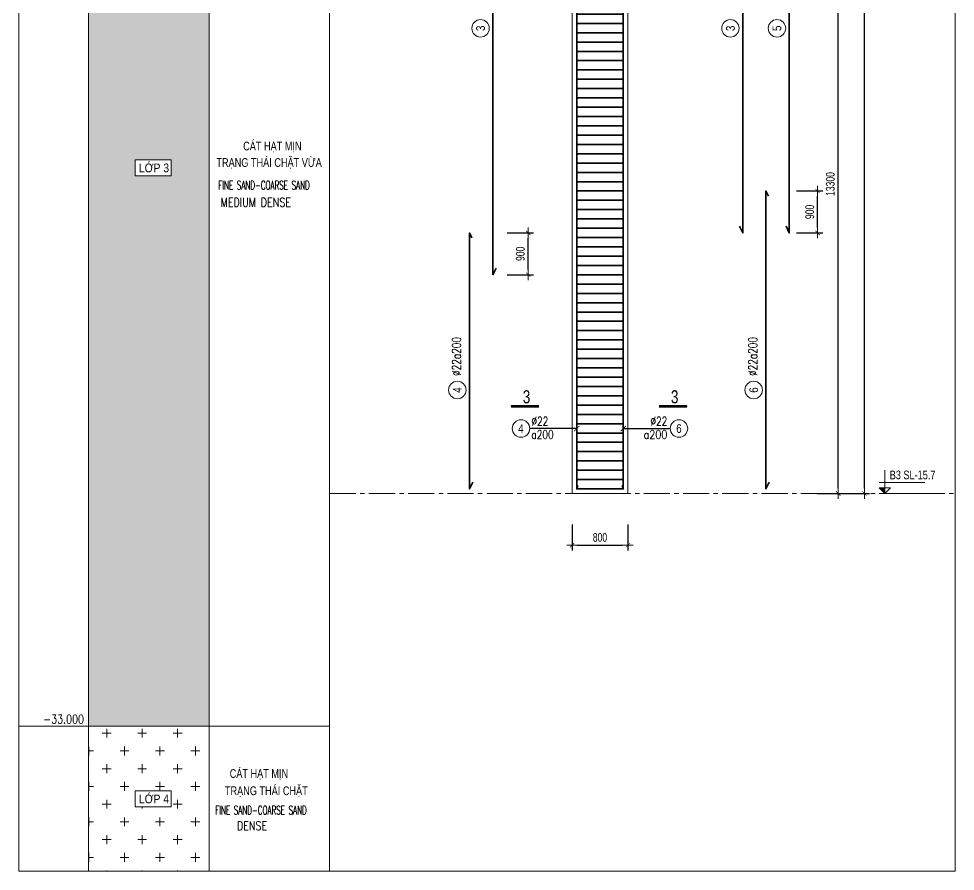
# Model space of a CAD drawing. Header units: millimetres. Extents: x -642477 to 1168880, y -27982 to 330379.
# Drawn here: x 43135 to 63256, y 63733 to 82049 of the extents above; entities that cross this region are included whole.
import ezdxf
from ezdxf.enums import TextEntityAlignment as Align

# ---------------------------------------------------------------- set-up
doc = ezdxf.new("R2010")
doc.units = ezdxf.units.MM
doc.linetypes.add('CENTER2', pattern=[1.125, 0.75, -0.125, 0.125, -0.125])
doc.layers.get('0').update_dxf_attribs({"lineweight": 20})
doc.layers.get('Defpoints').update_dxf_attribs({"color": 151, "lineweight": 9})
for name, color, linetype, lineweight in [('NDC_S_ANNO', 7, 'Continuous', 20), ('NDC_S_AXIS', 5, 'CENTER2', 13), ('NDC_S_CONTINUOUS', 3, 'Continuous', 20), ('NDC_S_DIM', 1, 'Continuous', 15), ('NDC_S_ENG TEXT', 2, 'Continuous', 20), ('NDC_S_ENG TITLE', 3, 'Continuous', 20), ('NDC_S_FOUNDATION NAME', 7, 'Continuous', 20), ('NDC_S_HATCH MATERIAL', 8, 'Continuous', 13), ('NDC_S_REBAR', 4, 'Continuous', 35), ('NDC_S_SYMBOL', 1, 'Continuous', 15), ('NDC_S_TEXT SYMBOL', 7, 'Continuous', 20), ('NDC_S_VN TEXT', 7, 'Continuous', 20), ('NDC_S_VN TITLE', 6, 'Continuous', 35), ('rev_20200806', 1, 'Continuous', 20)]:
    doc.layers.add(name, color=color, linetype=linetype, lineweight=lineweight)
doc.layers.get('rev_20200806').off()
doc.styles.add('ARIAL', font='arial.ttf', dxfattribs={"width": 0.8})
doc.styles.add('NDC_ANNO', font='', dxfattribs={"width": 0.8})
doc.styles.add('NDC_ARIAL', font='arial.ttf', dxfattribs={"width": 0.85})
doc.styles.add('NDC_DIM', font='', dxfattribs={"width": 0.75})
doc.styles.add('NDC_EN TXT', font='romans.shx', dxfattribs={"width": 0.8})
doc.styles.add('NDC_ROMANS', font='romans.shx', dxfattribs={"width": 0.8, "bigfont": 'vns.shx'})
doc.styles.get('NDC_ANNO').set_extended_font_data('Dotum')
doc.styles.get('NDC_DIM').set_extended_font_data('Dotum')
doc.dimstyles.new('NDC_dim_75', dxfattribs={"dimscale": 75, "dimtxt": 2.5, "dimasz": 1.5, "dimexe": 1.5, "dimexo": 2.5, "dimgap": 1, "dimtad": 1, "dimdec": 0, "dimzin": 0, "dimdsep": 46, "dimtxsty": 'NDC_DIM', "dimblk": 'DIMMARK', "dimcen": 0.09, "dimdle": 1.2, "dimclrd": 1, "dimclre": 1, "dimclrt": 3, "dimadec": 0, "dimazin": 0, "dimtfac": 1, "dimtdec": 0, "dimtix": 1, "dimtofl": 0, "dimtmove": 0, "dimatfit": 3, "dimfxl": 6, "dimfxlon": 1, "dimtolj": 1, "dimtzin": 0, "dimarcsym": 0})

# ---------------------------------------------------------------- blocks, each defined once
blk = doc.blocks.new('*U761')
at = {"layer": 'NDC_S_REBAR', "ltscale": 80}
blk.add_line((-500, 0), (500, 0), dxfattribs=at)
blk = doc.blocks.new('*U762')
at = {"layer": 'NDC_S_DIM', "color": 0, "linetype": 'ByBlock', "lineweight": -2, "transparency": 16777216}
for p in [(0, 26800), (0, 26600), (0, 26400), (0, 26200), (0, 26000), (0, 25800), (0, 25600), (0, 25400), (0, 25200), (0, 25000), (0, 24800), (0, 24600), (0, 24400), (0, 24200), (0, 24000), (0, 23800), (0, 23600), (0, 23400), (0, 23200), (0, 23000), (0, 22800), (0, 22600), (0, 22400), (0, 22200), (0, 22000), (0, 21800), (0, 21600), (0, 21400), (0, 21200), (0, 21000), (0, 20800), (0, 20600), (0, 20400), (0, 20200), (0, 20000), (0, 19800), (0, 19600), (0, 19400), (0, 19200), (0, 19000), (0, 18800), (0, 18600), (0, 18400), (0, 18200), (0, 18000), (0, 17800), (0, 17600), (0, 17400), (0, 17200), (0, 17000), (0, 16800), (0, 16600), (0, 16400), (0, 16200), (0, 16000), (0, 15800), (0, 15600), (0, 15400), (0, 15200), (0, 15000), (0, 14800), (0, 14600), (0, 14400), (0, 14200), (0, 14000), (0, 13800), (0, 13600), (0, 13400), (0, 13200), (0, 13000), (0, 12800), (0, 12600), (0, 12400), (0, 12200), (0, 12000), (0, 11800), (0, 11600), (0, 11400), (0, 11200), (0, 11000), (0, 10800), (0, 10600), (0, 10400), (0, 10200), (0, 10000), (0, 9800), (0, 9600), (0, 9400), (0, 9200), (0, 9000), (0, 8800), (0, 8600), (0, 8400), (0, 8200), (0, 8000), (0, 7800), (0, 7600), (0, 7400), (0, 7200), (0, 7000), (0, 6800), (0, 6600), (0, 6400), (0, 6200), (0, 6000), (0, 5800), (0, 5600), (0, 5400), (0, 5200), (0, 5000), (0, 4800), (0, 4600), (0, 4400), (0, 4200), (0, 4000), (0, 3800), (0, 3600), (0, 3400), (0, 3200), (0, 3000), (0, 2800), (0, 2600), (0, 2400), (0, 2200), (0, 2000), (0, 1800), (0, 1600), (0, 1400), (0, 1200), (0, 1000), (0, 800), (0, 600), (0, 400), (0, 200), (0, 0)]:
    blk.add_blockref('*U761', p, dxfattribs=at)
blk = doc.blocks.new('DIMMARK')
at = {"layer": 'NDC_S_DIM', "color": 1}
blk.add_line((-1.5, 0), (1, 0), dxfattribs=at)
at = {"layer": 'NDC_S_DIM', "color": 2, "const_width": 0.1}
blk.add_lwpolyline([(-0.42, -0.42), (0.42, 0.42)], dxfattribs=at)
blk = doc.blocks.new('*D766')
at = {"layer": 'Defpoints', "color": 0, "ltscale": 100, "transparency": 16777216}
for p in [(57335, 99848), (61303, 99848), (57335, 71848)]:
    blk.add_point(p, dxfattribs=at)
at = {"layer": 'NDC_S_DIM', "color": 1, "lineweight": -2, "ltscale": 100, "transparency": 16777216}
for p, q in [((60853, 99848), (61416, 99848)), ((61303, 71961), (61303, 99736)), ((60853, 71848), (61416, 71848))]:
    blk.add_line(p, q, dxfattribs=at)
at = {"layer": 'NDC_S_DIM', "color": 1, "lineweight": -2, "ltscale": 100, "transparency": 16777216, "xscale": 112.5, "yscale": 112.5, "zscale": 112.5}
for p, rotation in [((61303, 99848), 90), ((61303, 71848), 270)]:
    blk.add_blockref('DIMMARK', p, dxfattribs=dict(at, rotation=rotation))
at = {"layer": 'NDC_S_DIM', "color": 3, "ltscale": 100, "transparency": 16777216, "insert": (61135, 85848), "char_height": 187.5, "attachment_point": 5, "rotation": 90, "style": 'NDC_DIM'}
blk.add_mtext('\\A1;28000', dxfattribs=at)
blk = doc.blocks.new('*D767')
at = {"layer": 'Defpoints', "color": 0, "ltscale": 100, "transparency": 16777216}
for p in [(57335, 85148), (60741, 85148), (57335, 71848)]:
    blk.add_point(p, dxfattribs=at)
at = {"layer": 'NDC_S_DIM', "color": 1, "lineweight": -2, "ltscale": 100, "transparency": 16777216}
for p, q in [((60291, 85148), (60853, 85148)), ((60741, 71961), (60741, 85036)), ((60291, 71848), (60853, 71848))]:
    blk.add_line(p, q, dxfattribs=at)
at = {"layer": 'NDC_S_DIM', "color": 1, "lineweight": -2, "ltscale": 100, "transparency": 16777216, "xscale": 112.5, "yscale": 112.5, "zscale": 112.5}
for p, rotation in [((60741, 85148), 90), ((60741, 71848), 270)]:
    blk.add_blockref('DIMMARK', p, dxfattribs=dict(at, rotation=rotation))
at = {"layer": 'NDC_S_DIM', "color": 3, "ltscale": 100, "transparency": 16777216, "insert": (60572, 78498), "char_height": 187.5, "attachment_point": 5, "rotation": 90, "style": 'NDC_DIM'}
blk.add_mtext('\\A1;13300', dxfattribs=at)
blk = doc.blocks.new('kata_block_CT')
at = {"layer": 'NDC_S_ANNO'}
blk.add_hatch(color=3, dxfattribs=at).paths.add_polyline_path([(0, 1.6), (-1.61, 1.6), (0, 0)])
at = {"layer": 'NDC_S_ANNO', "ltscale": 50}
h = blk.add_hatch(dxfattribs=at)
h.set_pattern_fill('ANSI31', color=256, scale=1.406, style=0)
h.paths.add_polyline_path([(0, 1.6), (0, 0), (1.61, 1.6)])
for p, q in [((-1.59, 3.14), (11.47, 3.14)), ((11.56, 0), (-1.64, 0))]:
    blk.add_line(p, q, dxfattribs=at)
for points in [[(0, 6.69), (0, 0)], [(0, 0), (-1.61, 1.6), (0, 1.6)], [(0, 0), (1.61, 1.6), (0, 1.6)]]:
    blk.add_lwpolyline(points, dxfattribs=at)
at = {"layer": 'NDC_S_ANNO', "color": 8, "ltscale": 50}
blk.add_lwpolyline([(0, 0), (-1.61, 1.6), (0, 1.6)], dxfattribs=at)
at = {"layer": 'NDC_S_TEXT SYMBOL', "color": 3, "style": 'NDC_ANNO', "width": 0.8}
blk.add_attdef('CT', (1.41, 4.07), '', height=2.5, dxfattribs=at)
blk = doc.blocks.new('*U367')
blk.add_circle((-2.5, 0), 2.5)
at = {"layer": 'NDC_S_VN TEXT', "color": 3, "style": 'NDC_EN TXT', "width": 0.75}
for tag, p in [('DK1', (0.5, 0.85)), ('KC1', (0.5, -2.97))]:
    blk.add_attdef(tag, p, '', height=2.5, dxfattribs=at)
at = {"layer": 'NDC_S_VN TEXT', "color": 7, "style": 'ARIAL', "width": 0.8}
blk.add_attdef('SH2', text='', height=2.5, dxfattribs=at).set_placement((-2.5, 0), align=Align.MIDDLE)
blk = doc.blocks.new('*D778')
at = {"layer": 'Defpoints', "color": 0, "ltscale": 100, "transparency": 16777216}
for p in [(52822, 77448), (54081, 77448), (53322, 76548)]:
    blk.add_point(p, dxfattribs=at)
at = {"layer": 'NDC_S_DIM', "color": 1, "lineweight": -2, "ltscale": 100, "transparency": 16777216}
for p, q in [((53631, 77448), (54193, 77448)), ((54081, 76661), (54081, 77336)), ((53631, 76548), (54193, 76548))]:
    blk.add_line(p, q, dxfattribs=at)
at = {"layer": 'NDC_S_DIM', "color": 1, "lineweight": -2, "ltscale": 100, "transparency": 16777216, "xscale": 112.5, "yscale": 112.5, "zscale": 112.5}
for p, rotation in [((54081, 77448), 90), ((54081, 76548), 270)]:
    blk.add_blockref('DIMMARK', p, dxfattribs=dict(at, rotation=rotation))
at = {"layer": 'NDC_S_DIM', "color": 3, "ltscale": 100, "transparency": 16777216, "insert": (53912, 76998), "char_height": 187.5, "attachment_point": 5, "rotation": 90, "style": 'NDC_DIM'}
blk.add_mtext('\\A1;900', dxfattribs=at)
blk = doc.blocks.new('*U366')
blk.add_circle((2.5, 0), 2.5)
at = {"layer": 'NDC_S_VN TEXT', "color": 3, "style": 'NDC_EN TXT'}
for tag, width, p in [('DK2', 0.75, (-0.85, 0.85)), ('KC2', 0.8, (-0.85, -2.97))]:
    blk.add_attdef(tag, text='', height=2.5, dxfattribs=dict(at, width=width)).set_placement(p, align=Align.RIGHT)
at = {"layer": 'NDC_S_VN TEXT', "color": 7, "style": 'ARIAL', "width": 0.8}
blk.add_attdef('SH3', text='', height=2.5, dxfattribs=at).set_placement((2.5, 0), align=Align.MIDDLE)
blk = doc.blocks.new('*U191')
at = {"layer": 'NDC_S_ANNO', "color": 0, "linetype": 'ByBlock', "lineweight": -2}
blk.add_line((-4.36, 0), (1, 0), dxfattribs=at)
at = {"layer": 'NDC_S_ANNO', "ltscale": 0.005, "const_width": 0.5}
blk.add_lwpolyline([(1, 0), (-4.36, 0)], dxfattribs=at)
at = {"layer": 'NDC_S_TEXT SYMBOL', "linetype": 'ByBlock', "lineweight": -2, "style": 'NDC_ANNO', "width": 0.8}
blk.add_attdef('DETAIL', text='', height=2.5, dxfattribs=at).set_placement((-0.64, 1.82), align=Align.MIDDLE_RIGHT)
blk = doc.blocks.new('*D776')
at = {"layer": 'Defpoints', "color": 0, "ltscale": 100, "transparency": 16777216}
for p in [(55023, 71848), (56223, 71848), (56223, 70736)]:
    blk.add_point(p, dxfattribs=at)
at = {"layer": 'NDC_S_DIM', "color": 1, "lineweight": -2, "ltscale": 100, "transparency": 16777216}
for p, q in [((55023, 71186), (55023, 70623)), ((56223, 71186), (56223, 70623)), ((55135, 70736), (56110, 70736))]:
    blk.add_line(p, q, dxfattribs=at)
at = {"layer": 'NDC_S_DIM', "color": 1, "lineweight": -2, "ltscale": 100, "transparency": 16777216, "xscale": 112.5, "yscale": 112.5, "zscale": 112.5, "rotation": 180}
blk.add_blockref('DIMMARK', (55023, 70736), dxfattribs=at)
at = {"layer": 'NDC_S_DIM', "color": 1, "lineweight": -2, "ltscale": 100, "transparency": 16777216, "xscale": 112.5, "yscale": 112.5, "zscale": 112.5}
blk.add_blockref('DIMMARK', (56223, 70736), dxfattribs=at)
at = {"layer": 'NDC_S_DIM', "color": 3, "ltscale": 100, "transparency": 16777216, "insert": (55623, 70905), "char_height": 187.5, "attachment_point": 5, "style": 'NDC_DIM'}
blk.add_mtext('\\A1;800', dxfattribs=at)
blk = doc.blocks.new('hk1')
at = {"layer": 'NDC_S_HATCH MATERIAL', "ltscale": 100}
h = blk.add_hatch(dxfattribs=at)
h.set_pattern_fill('ANSI37', color=256, scale=150, angle=90)
h.set_pattern_definition([(135, (178280.06, 324162.64), (-336.7596, -336.7596), []), (225, (178280.06, 324162.64), (336.7596, -336.7596), [])])
h.paths.add_polyline_path([(4089, -4063), (1500, -4063), (1500, -6363), (4089, -6363)])
h.paths.add_polyline_path([(2499, -5290), (2499, -4944), (3277, -4944), (3277, -5290)], flags=16)
h = blk.add_hatch(dxfattribs=at)
h.set_pattern_fill('ANSI31', color=256, scale=100)
h.set_pattern_definition([(45, (58959.74, -110349.52), (-224.5064, 224.5064), [])])
h.paths.add_polyline_path([(4089, -6363), (1500, -6363), (1500, -9463), (4089, -9463)])
h.paths.add_polyline_path([(2499, -8016), (2499, -7669), (3277, -7669), (3277, -8016)], flags=16)
h = blk.add_hatch(dxfattribs=at)
h.set_pattern_fill('AR-HBONE', color=256, scale=4)
h.set_pattern_definition([(45, (178280.06, 324171.05), (6e-14, 574.7364), [1219.2, -406.4]), (135, (178567.43, 324458.4), (6e-14, 574.7364), [1219.2, -406.4])])
h.paths.add_polyline_path([(4089, -9463), (1500, -9463), (1500, -13063), (4089, -13063)])
h.paths.add_polyline_path([(2474, -11391), (2474, -11045), (3334, -11045), (3334, -11391)], flags=16)
h = blk.add_hatch(dxfattribs=at)
h.set_pattern_fill('AR-CONC', color=256, scale=4)
h.set_pattern_definition([(50, (178280.06, 321582.73), (728.7387, -63.7563), [76.2, -838.2]), (355, (178280.1, 321582.7), (-140.9737, 764.2274), [60.96, -670.5623]), (100.45144, (178340.8, 321577.4), (587.765, 700.471), [64.76, -712.361]), (46.1842, (178280.1, 321785.9), (1084.3162, -168.1693), [114.3, -1257.3]), (96.63556, (178370.4, 321771.9), (949.6165, 989.7045), [97.14, -1068.5424]), (351.18415, (178280.1, 321785.9), (949.6165, 989.7045), [91.44, -1005.839]), (21, (178381.66, 321735.13), (606.4576, -409.0608), [76.2, -838.2]), (326, (178381.7, 321735.1), (247.2081, 736.7519), [60.96, -670.56]), (71.45144, (178432.2, 321701.05), (853.6657, 327.6911), [64.76, -712.3598]), (37.5, (178280.06, 321582.73), (12.35441, 338.22016), [0, -662.432, 0, -680.72, 0, -673.1]), (7.5, (178280.06, 321582.73), (267.27865, 400.7223), [0, -388.112, 0, -647.192, 0, -256.54]), (327.5, (178053.5, 321582.73), (542.36238, -22.91498), [0, -254, 0, -792.48, 0, -1051.56]), (317.5, (177951.9, 321582.73), (592.5167, 101.70596), [0, -330.2, 0, -526.288, 0, -746.76])])
h.paths.add_polyline_path([(4089, -13063), (1500, -13063), (1500, -37063), (4089, -37063)])
h.paths.add_polyline_path([(3277, -24890), (3277, -25236), (2499, -25236), (2499, -24890)], flags=16)
h = blk.add_hatch(dxfattribs=at)
h.set_pattern_fill('CROSS', color=256, scale=60)
h.set_pattern_definition([(0, (178280.06, 323492.3), (381, 381), [190.5, -571.5]), (90, (178375.3, 323397.07), (-381, 381), [190.5, -571.5])])
h.paths.add_polyline_path([(4089, -37063), (1500, -37063), (1500, -40178), (4089, -40178)])
h.paths.add_polyline_path([(2499, -38794), (2499, -38447), (3277, -38447), (3277, -38794)], flags=16)
at = {"layer": 'NDC_S_CONTINUOUS'}
for p, q in [((0, -40178), (0, 0)), ((1500, -40178), (1500, 0)), ((6679, -40178), (6679, 0)), ((6679, -4063), (0, -4063)), ((4089, -40178), (4089, -4063)), ((6679, -6363), (0, -6363)), ((1500, -6363), (300, -6363)), ((1500, -9463), (0, -9463)), ((6679, -9463), (1500, -9463)), ((6679, -9463), (1500, -9463)), ((1500, -13063), (0, -13063)), ((6679, -13063), (1500, -13063)), ((6679, -13063), (1500, -13063)), ((1500, -37063), (0, -37063)), ((6679, -37063), (1500, -37063)), ((6679, -40178), (0, -40178))]:
    blk.add_line(p, q, dxfattribs=at)
for points in [[(0, 0), (6679, 0)], [(6679, -2914), (0, -2914)]]:
    blk.add_lwpolyline(points, dxfattribs=at)
at = {"layer": 'NDC_S_DIM'}
for points in [[(2499, -4944), (3277, -4944), (3277, -5290), (2499, -5290)], [(2499, -7669), (3277, -7669), (3277, -8016), (2499, -8016)], [(2474, -11045), (3334, -11045), (3334, -11391), (2474, -11391)], [(2499, -24890), (3277, -24890), (3277, -25236), (2499, -25236)], [(2499, -38447), (3277, -38447), (3277, -38794), (2499, -38794)]]:
    blk.add_lwpolyline(points, close=True, dxfattribs=at)
at = {"layer": 'NDC_S_ENG TEXT', "style": 'NDC_ROMANS', "width": 0.8}
for s, p in [('-2.300', (1404, -6209)), ('-5.400', (1404, -9309)), ('-9.000', (1404, -12909)), ('-33.000', (1404, -36909))]:
    blk.add_text(s, height=187.5, dxfattribs=at).set_placement(p, align=Align.MIDDLE_RIGHT)
at = {"layer": 'NDC_S_ENG TITLE', "style": 'NDC_EN TXT', "width": 0.6}
for s, p in [('BORED HOLE HK-1', (3999, -1547)), ('DEPTH', (751, -2176))]:
    blk.add_text(s, height=300, dxfattribs=at).set_placement(p, align=Align.MIDDLE)
at = {"layer": 'NDC_S_FOUNDATION NAME', "style": 'NDC_ARIAL', "width": 0.7}
blk.add_text('CỐT MẶT ĐẤT TỰ NHIÊN ~ EL+6.86', height=187.5, dxfattribs=at).set_placement((1655, -3422))
at = {"layer": 'NDC_S_VN TEXT', "style": 'NDC_EN TXT', "width": 0.8}
blk.add_text('NATURAL GROUND LEVEL ~ EL+6.86', height=187.5, dxfattribs=at).set_placement((1655, -3765))
at = {"layer": 'NDC_S_VN TEXT'}
for s, style, width, p in [('ĐẤT SAN LẤP', 'NDC_ARIAL', 0.8, (4586, -4964)), ('MADE GROUND', 'NDC_EN TXT', 0.8, (4467, -5304)), ('SÉT', 'NDC_ARIAL', 0.75, (5190, -7320)), ('TRẠNG THÁI NỬA CỨNG', 'NDC_ARIAL', 0.75, (4244, -7667)), ('CLAY', 'NDC_EN TXT', 0.8, (5060, -8055)), ('FIRM TO STIFF', 'NDC_EN TXT', 0.8, (4594, -8373)), ('SÉT PHA', 'NDC_ARIAL', 0.75, (4961, -10816)), ('TRẠNG THÁI DẺO MỀM', 'NDC_ARIAL', 0.75, (4233, -11167)), ('SANDY CLAY, SOFT', 'NDC_EN TXT', 0.8, (4315, -11552)), ('CÁT HẠT MỊN', 'NDC_ARIAL', 0.75, (4822, -24597)), ('TRẠNG THÁI CHẶT VỪA', 'NDC_ARIAL', 0.75, (4247, -24951)), ('FINE SAND-COARSE SAND', 'NDC_EN TXT', 0.6, (4286, -25439)), ('MEDIUM DENSE', 'NDC_EN TXT', 0.8, (4338, -25807)), ('CÁT HẠT MỊN', 'NDC_ARIAL', 0.75, (4533, -38078)), ('TRẠNG THÁI CHẶT ', 'NDC_ARIAL', 0.75, (4430, -38448)), ('FINE SAND-COARSE SAND', 'NDC_EN TXT', 0.6, (4221, -38865)), ('DENSE', 'NDC_EN TXT', 0.8, (4688, -39200))]:
    blk.add_text(s, height=187.5, dxfattribs=dict(at, style=style, width=width)).set_placement(p, align=Align.MIDDLE_LEFT)
at = {"layer": 'NDC_S_VN TITLE', "style": 'NDC_ARIAL'}
for s, height, width, p in [('CHIỀU', 300, 0.85, (756, -904)), ('HỐ KHOAN ĐỊA CHẤT HK-1', 300, 0.85, (4031, -927)), ('SÂU', 300, 0.85, (756, -1505)), ('LỚP 1', 187.5, 0.85, (2906, -5098)), ('LỚP 2', 187.5, 0.75, (2906, -7823)), ('LỚP 2C', 187.5, 0.85, (2914, -11199)), ('LỚP 3', 187.5, 0.85, (2906, -25044)), ('LỚP 4', 187.5, 0.85, (2906, -38601))]:
    blk.add_text(s, height=height, dxfattribs=dict(at, width=width)).set_placement(p, align=Align.MIDDLE)
blk = doc.blocks.new('*D2876')
at = {"layer": 'Defpoints', "color": 0, "ltscale": 100, "transparency": 16777216}
for p in [(59190, 78348), (60298, 78348), (59190, 77448)]:
    blk.add_point(p, dxfattribs=at)
at = {"layer": 'NDC_S_DIM', "color": 1, "lineweight": -2, "ltscale": 100, "transparency": 16777216}
for p, q in [((59848, 78348), (60411, 78348)), ((60298, 77561), (60298, 78236)), ((59848, 77448), (60411, 77448))]:
    blk.add_line(p, q, dxfattribs=at)
at = {"layer": 'NDC_S_DIM', "color": 1, "lineweight": -2, "ltscale": 100, "transparency": 16777216, "xscale": 112.5, "yscale": 112.5, "zscale": 112.5}
for p, rotation in [((60298, 78348), 90), ((60298, 77448), 270)]:
    blk.add_blockref('DIMMARK', p, dxfattribs=dict(at, rotation=rotation))
at = {"layer": 'NDC_S_DIM', "color": 3, "ltscale": 100, "transparency": 16777216, "insert": (60130, 77898), "char_height": 187.5, "attachment_point": 5, "rotation": 90, "style": 'NDC_DIM'}
blk.add_mtext('\\A1;900', dxfattribs=at)

msp = doc.modelspace()

# ---------------------------------------------------------------- linework, layer by layer
at = {"layer": 'NDC_S_AXIS', "ltscale": 750}
msp.add_line((49814.3, 71848.1), (63256.4, 71848.1), dxfattribs=at)
at = {"layer": 'NDC_S_CONTINUOUS', "ltscale": 100}
for p in [(63256.4, 103910.8), (49814.3, 63732.8)]:
    msp.add_line(p, (63256.4, 63732.8), dxfattribs=at)
msp.add_lwpolyline([(56222.9, 84148.1), (56222.9, 71848.1), (55022.9, 71848.1), (55022.9, 99848.1), (56222.9, 99848.1), (56222.9, 94948.1)], dxfattribs=at)
at = {"layer": 'NDC_S_DIM'}
for centre in [(53057.7, 81842.5), (58425.5, 81842.5), (59425.5, 81842.5), (52557.7, 74071.6), (58925.5, 74071.6)]:
    msp.add_circle(centre, 187.5, dxfattribs=at)
at = {"layer": 'NDC_S_REBAR', "ltscale": 80}
for points in [[(55147.9, 72023.1), (55122.9, 71948.1), (55122.9, 99748.1), (55147.9, 99673.1)], [(56097.9, 72023.1), (56122.9, 71948.1), (56122.9, 99748.1), (56097.9, 99673.1)], [(53390.4, 76689), (53321.8, 76548.1), (53321.8, 89148.1), (53372.6, 89038.1)], [(58621, 77589), (58689.6, 77448.1), (58689.6, 89148.1), (58638.9, 89038.1)], [(59621, 77589), (59689.6, 77448.1), (59689.6, 89148.1), (59638.9, 89038.1)], [(59258.2, 72089), (59189.6, 71948.1), (59189.6, 78348.1), (59240.3, 78238.1)], [(52890.4, 72089), (52821.8, 71948.1), (52821.8, 77448.1), (52872.6, 77338.1)]]:
    msp.add_lwpolyline(points, dxfattribs=at)

# ---------------------------------------------------------------- block references
at = {"layer": 'NDC_S_DIM', "xscale": -1, "rotation": 180}
msp.add_blockref('*U762', (55622.9, 98748.1), dxfattribs=at)
at = {"layer": 'NDC_S_DIM', "ltscale": 80, "xscale": 75, "yscale": 75, "zscale": 75}
for name, p, values in [('*U367', (54113.5, 73244.3), {'SH2': '4', 'DK1': '%%c22', 'KC1': 'a200'}), ('*U366', (57132.3, 73244.3), {'SH3': '6', 'DK2': '%%c22', 'KC2': 'a200'})]:
    msp.add_blockref(name, p, dxfattribs=at).add_auto_attribs(values)
at = {"layer": 'NDC_S_SYMBOL', "xscale": 112, "yscale": 112, "zscale": 112}
for p in [(54198.3, 73723.4), (57381, 73723.4)]:
    msp.add_blockref('*U191', p, dxfattribs=at).add_auto_attribs({'DETAIL': '3'})
at = {"layer": 'NDC_S_VN TEXT', "xscale": 75, "yscale": 75, "zscale": 75}
msp.add_blockref('kata_block_CT', (61742.6, 71848.1), dxfattribs=at).add_auto_attribs({'CT': 'B3 SL-15.7'})
at = {"layer": 'rev_20200806'}
msp.add_blockref('hk1', (43135.4, 103910.8), dxfattribs=at)

# ---------------------------------------------------------------- texts
at = {"layer": 'NDC_S_VN TEXT', "color": 7, "style": 'ARIAL', "width": 0.8}
for s, p in [('3', (53057.7, 81842.5)), ('3', (58425.5, 81842.5)), ('5', (59425.5, 81842.5)), ('4', (52557.7, 74071.6)), ('6', (58925.5, 74071.6))]:
    msp.add_text(s, height=187.5, rotation=90, dxfattribs=at).set_placement(p, align=Align.MIDDLE)
at = {"layer": 'NDC_S_VN TEXT', "color": 3, "style": 'NDC_EN TXT', "width": 0.75}
for p in [(52632.1, 74374), (58999.8, 74374)]:
    msp.add_text('%%C22a200', height=187.5, rotation=90, dxfattribs=at).set_placement(p)

# ---------------------------------------------------------------- dimensions: what is measured, and where the dimension line sits
at = {"layer": 'NDC_S_DIM', "ltscale": 100}
for base, p1, p2, picture, middle in [((61303.4, 99848.1), (57335.4, 71848.1), (57335.4, 99848.1), '*D766', (61134.5, 85848.1)), ((60740.9, 85148.1), (57335.4, 71848.1), (57335.4, 85148.1), '*D767', (60572, 78498.1)), ((60298.3, 78348.1), (59189.6, 77448.1), (59189.6, 78348.1), '*D2876', (60129.5, 77898.1)), ((54080.6, 77448.1), (53321.8, 76548.1), (52821.8, 77448.1), '*D778', (53911.8, 76998.1))]:
    dim = msp.add_linear_dim(base=base, p1=p1, p2=p2, angle=90, dimstyle='NDC_dim_75', dxfattribs=at)
    dim.commit()
    dim.dimension.update_dxf_attribs({"geometry": picture, "text_midpoint": middle})
dim = msp.add_linear_dim(base=(56222.9, 70735.7), p1=(55022.9, 71848.1), p2=(56222.9, 71848.1), dimstyle='NDC_dim_75', override={"dimlfac": 0.666667}, dxfattribs=at)
dim.commit()
dim.dimension.update_dxf_attribs({"geometry": '*D776', "text_midpoint": (55622.9, 70904.5)})

# ---------------------------------------------------------------- leaders
at = {"layer": 'NDC_S_DIM', "ltscale": 80}
for points in [[(55122.9, 73244.3), (54113.5, 73244.3)], [(56122.9, 73244.3), (57132.3, 73244.3)]]:
    msp.add_leader(points, dimstyle='NDC_dim_75', override={"dimldrblk": 'ArchTick'}, dxfattribs=at)

doc.saveas('drawing.dxf')
